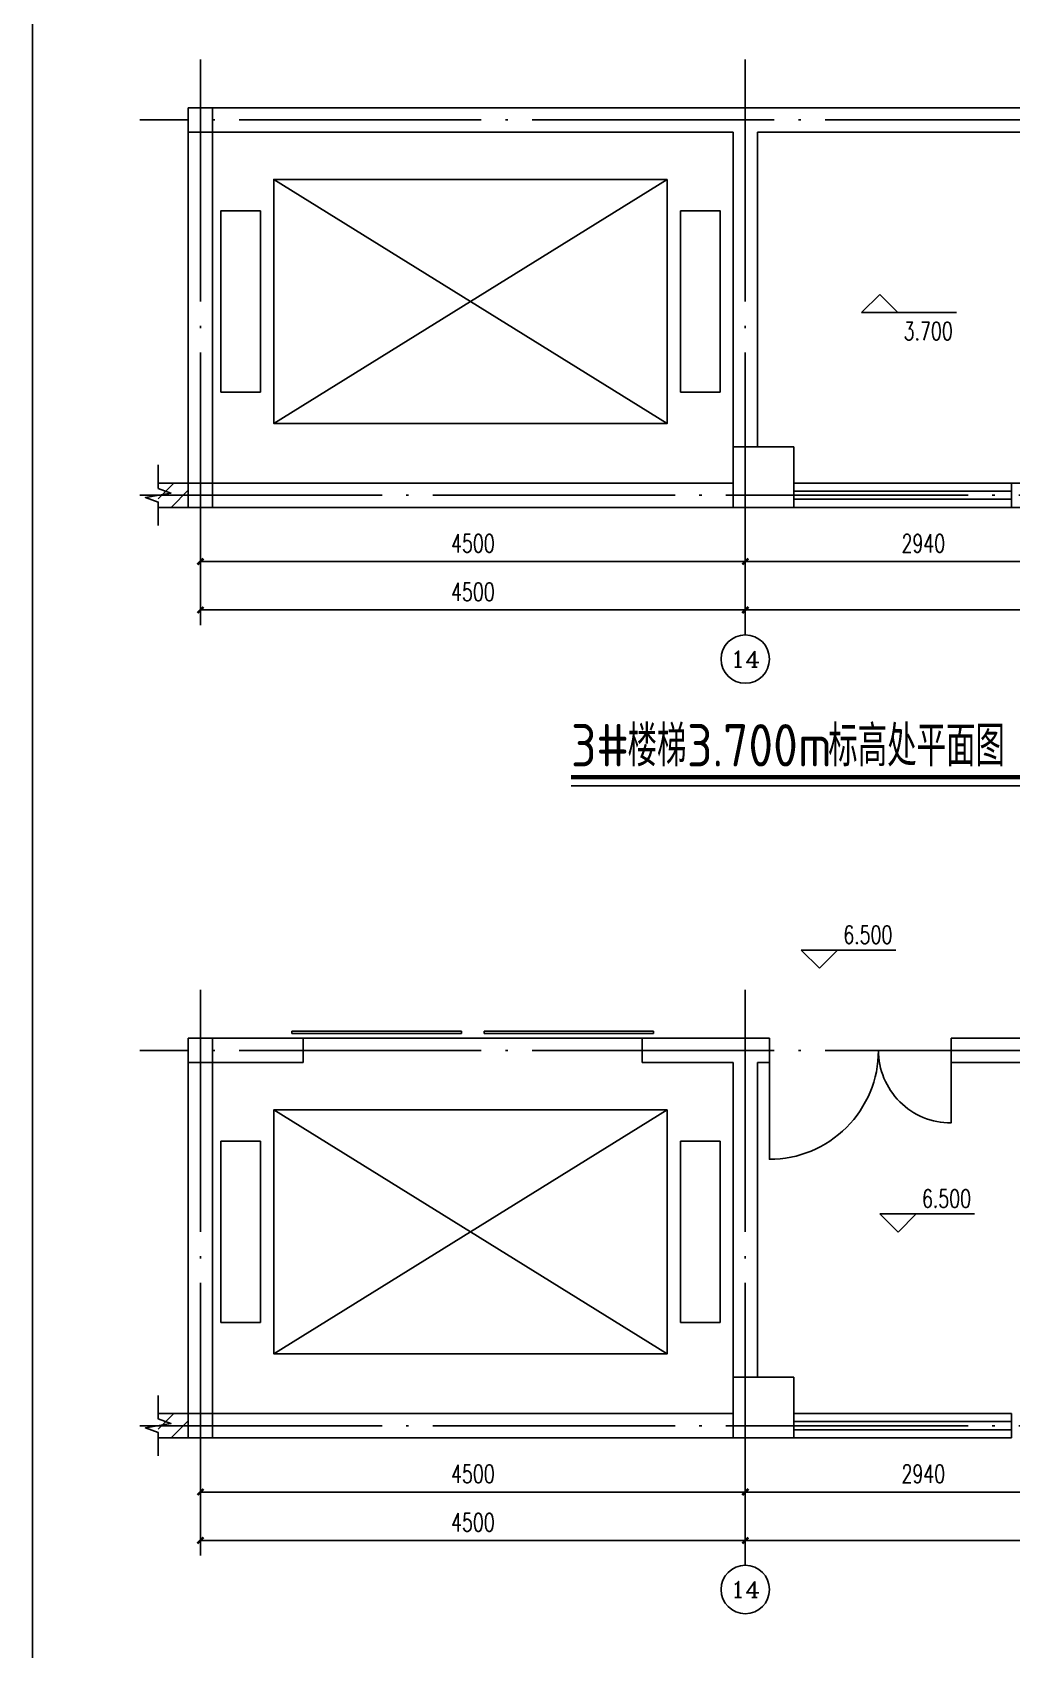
# Model space of a CAD drawing. Extents: x -4747 to 1060961, y -766984 to 396631.
# Drawn here: x 461896 to 469984, y -396970 to -383612 of the extents above; entities that cross this region are included whole.
import ezdxf
from ezdxf.enums import TextEntityAlignment as Align

# ---------------------------------------------------------------- set-up
doc = ezdxf.new("R2010")
doc.units = 0
doc.header["$LTSCALE"] = 1000
doc.header["$MEASUREMENT"] = 0
doc.linetypes.add('DOTE', pattern=[2.42, 2, -0.2, 0.02, -0.2])
doc.layers.get('0').update_dxf_attribs({"linetype": 'CONTINUOUS'})
doc.layers.get('DEFPOINTS').update_dxf_attribs({"linetype": 'CONTINUOUS'})
for name, color, linetype in [('AXIS', 3, 'CONTINUOUS'), ('AXIS_TEXT', 7, 'CONTINUOUS'), ('COLUMN', 9, 'CONTINUOUS'), ('DIM_ELEV', 3, 'CONTINUOUS'), ('DIM_SYMB', 3, 'CONTINUOUS'), ('DOTE', 1, 'DOTE'), ('PUB_DIM', 3, 'CONTINUOUS'), ('PUB_HATCH', 8, 'CONTINUOUS'), ('PUB_TEXT', 7, 'CONTINUOUS'), ('STAIR', 2, 'CONTINUOUS'), ('WALL', 6, 'CONTINUOUS'), ('WINDOW', 4, 'CONTINUOUS'), ('剖面填充', 147, 'CONTINUOUS')]:
    doc.layers.add(name, color=color, linetype=linetype)
doc.styles.add('_TCH_AXIS', font='COMPLEX', dxfattribs={"bigfont": 'GBCBIG'})
doc.styles.add('_TCH_DIM', font='SIMPLEX', dxfattribs={"bigfont": 'GBCBIG'})
doc.styles.add('DIM_FONT', font='SIMPLEX', dxfattribs={"width": 0.7, "bigfont": 'GBCBIG'})
doc.styles.get("Standard").update_dxf_attribs({"font": 'gbenor.shx', "bigfont": 'gbcbig.shx'})
doc.dimstyles.new('DIMN50', dxfattribs={"dimscale": 0.5, "dimtxt": 300, "dimasz": 100, "dimexe": 250, "dimexo": 300, "dimgap": 150, "dimtad": 1, "dimdec": 0, "dimzin": 0, "dimtxsty": 'DIM_FONT', "dimblk": 'ARCHTICK', "dimcen": 0.09, "dimclrt": 7, "dimazin": 3, "dimtfac": 1, "dimtdec": 0, "dimtix": 1, "dimtmove": 0, "dimatfit": 3, "dimtolj": 1, "dimtzin": 0})

# ---------------------------------------------------------------- blocks, each defined once
blk = doc.blocks.new('_ARCHTICK')
at = {"color": 0, "linetype": 'BYBLOCK', "const_width": 0.4}
blk.add_lwpolyline([(-0.5, -0.5), (0.5, 0.5)], dxfattribs=at)
blk = doc.blocks.new('*D461')
at = {"layer": 'DEFPOINTS', "color": 0}
for p in [(463284, -395520), (467784, -395520), (467784, -396068)]:
    blk.add_point(p, dxfattribs=at)
at = {"layer": 'PUB_DIM', "color": 0}
for p, q in [((463284, -395670), (463284, -396193)), ((467784, -395670), (467784, -396193)), ((463284, -396068), (467784, -396068))]:
    blk.add_line(p, q, dxfattribs=at)
at = {"layer": 'PUB_DIM', "color": 0, "xscale": 50, "yscale": 50, "zscale": 50, "rotation": 180}
blk.add_blockref('_ARCHTICK', (463284, -396068), dxfattribs=at)
at = {"layer": 'PUB_DIM', "color": 0, "xscale": 50, "yscale": 50, "zscale": 50}
blk.add_blockref('_ARCHTICK', (467784, -396068), dxfattribs=at)
at = {"layer": 'PUB_DIM', "color": 7, "insert": (465534, -395918), "char_height": 150, "attachment_point": 5, "style": 'DIM_FONT'}
blk.add_mtext('\\A1;4500', dxfattribs=at)
blk = doc.blocks.new('*D462')
at = {"layer": 'DEFPOINTS', "color": 0}
for p in [(467784, -395520), (474784, -395520), (474784, -396068)]:
    blk.add_point(p, dxfattribs=at)
at = {"layer": 'PUB_DIM', "color": 0}
for p, q in [((467784, -395670), (467784, -396193)), ((474784, -395670), (474784, -396193)), ((467784, -396068), (474784, -396068))]:
    blk.add_line(p, q, dxfattribs=at)
at = {"layer": 'PUB_DIM', "color": 0, "xscale": 50, "yscale": 50, "zscale": 50, "rotation": 180}
blk.add_blockref('_ARCHTICK', (467784, -396068), dxfattribs=at)
at = {"layer": 'PUB_DIM', "color": 0, "xscale": 50, "yscale": 50, "zscale": 50}
blk.add_blockref('_ARCHTICK', (474784, -396068), dxfattribs=at)
at = {"layer": 'PUB_DIM', "color": 7, "insert": (471284, -395918), "char_height": 150, "attachment_point": 5, "style": 'DIM_FONT'}
blk.add_mtext('\\A1;7000', dxfattribs=at)
blk = doc.blocks.new('*D463')
at = {"layer": 'DEFPOINTS', "color": 0}
for p in [(463284, -395120), (467784, -395120), (467784, -395668)]:
    blk.add_point(p, dxfattribs=at)
at = {"layer": 'PUB_DIM', "color": 0}
for p, q in [((463284, -395270), (463284, -395793)), ((467784, -395270), (467784, -395793)), ((463284, -395668), (467784, -395668))]:
    blk.add_line(p, q, dxfattribs=at)
at = {"layer": 'PUB_DIM', "color": 0, "xscale": 50, "yscale": 50, "zscale": 50, "rotation": 180}
blk.add_blockref('_ARCHTICK', (463284, -395668), dxfattribs=at)
at = {"layer": 'PUB_DIM', "color": 0, "xscale": 50, "yscale": 50, "zscale": 50}
blk.add_blockref('_ARCHTICK', (467784, -395668), dxfattribs=at)
at = {"layer": 'PUB_DIM', "color": 7, "insert": (465534, -395518), "char_height": 150, "attachment_point": 5, "style": 'DIM_FONT'}
blk.add_mtext('\\A1;4500', dxfattribs=at)
blk = doc.blocks.new('*D464')
at = {"layer": 'DEFPOINTS', "color": 0}
for p in [(467784, -395120), (470724, -395120), (470724, -395668)]:
    blk.add_point(p, dxfattribs=at)
at = {"layer": 'PUB_DIM', "color": 0}
for p, q in [((467784, -395270), (467784, -395793)), ((470724, -395270), (470724, -395793)), ((467784, -395668), (470724, -395668))]:
    blk.add_line(p, q, dxfattribs=at)
at = {"layer": 'PUB_DIM', "color": 0, "xscale": 50, "yscale": 50, "zscale": 50, "rotation": 180}
blk.add_blockref('_ARCHTICK', (467784, -395668), dxfattribs=at)
at = {"layer": 'PUB_DIM', "color": 0, "xscale": 50, "yscale": 50, "zscale": 50}
blk.add_blockref('_ARCHTICK', (470724, -395668), dxfattribs=at)
at = {"layer": 'PUB_DIM', "color": 7, "insert": (469254, -395518), "char_height": 150, "attachment_point": 5, "style": 'DIM_FONT'}
blk.add_mtext('\\A1;2940', dxfattribs=at)
blk = doc.blocks.new('*D478')
at = {"layer": 'DEFPOINTS', "color": 0}
for p in [(463284, -387835), (467784, -387835), (467784, -388383)]:
    blk.add_point(p, dxfattribs=at)
at = {"layer": 'PUB_DIM', "color": 0}
for p, q in [((463284, -387985), (463284, -388508)), ((467784, -387985), (467784, -388508)), ((463284, -388383), (467784, -388383))]:
    blk.add_line(p, q, dxfattribs=at)
at = {"layer": 'PUB_DIM', "color": 0, "xscale": 50, "yscale": 50, "zscale": 50, "rotation": 180}
blk.add_blockref('_ARCHTICK', (463284, -388383), dxfattribs=at)
at = {"layer": 'PUB_DIM', "color": 0, "xscale": 50, "yscale": 50, "zscale": 50}
blk.add_blockref('_ARCHTICK', (467784, -388383), dxfattribs=at)
at = {"layer": 'PUB_DIM', "color": 7, "insert": (465534, -388233), "char_height": 150, "attachment_point": 5, "style": 'DIM_FONT'}
blk.add_mtext('\\A1;4500', dxfattribs=at)
blk = doc.blocks.new('*D479')
at = {"layer": 'DEFPOINTS', "color": 0}
for p in [(467784, -387835), (474784, -387835), (474784, -388383)]:
    blk.add_point(p, dxfattribs=at)
at = {"layer": 'PUB_DIM', "color": 0}
for p, q in [((467784, -387985), (467784, -388508)), ((474784, -387985), (474784, -388508)), ((467784, -388383), (474784, -388383))]:
    blk.add_line(p, q, dxfattribs=at)
at = {"layer": 'PUB_DIM', "color": 0, "xscale": 50, "yscale": 50, "zscale": 50, "rotation": 180}
blk.add_blockref('_ARCHTICK', (467784, -388383), dxfattribs=at)
at = {"layer": 'PUB_DIM', "color": 0, "xscale": 50, "yscale": 50, "zscale": 50}
blk.add_blockref('_ARCHTICK', (474784, -388383), dxfattribs=at)
at = {"layer": 'PUB_DIM', "color": 7, "insert": (471284, -388233), "char_height": 150, "attachment_point": 5, "style": 'DIM_FONT'}
blk.add_mtext('\\A1;7000', dxfattribs=at)
blk = doc.blocks.new('*D480')
at = {"layer": 'DEFPOINTS', "color": 0}
for p in [(463284, -387435), (467784, -387435), (467784, -387983)]:
    blk.add_point(p, dxfattribs=at)
at = {"layer": 'PUB_DIM', "color": 0}
for p, q in [((463284, -387585), (463284, -388108)), ((467784, -387585), (467784, -388108)), ((463284, -387983), (467784, -387983))]:
    blk.add_line(p, q, dxfattribs=at)
at = {"layer": 'PUB_DIM', "color": 0, "xscale": 50, "yscale": 50, "zscale": 50, "rotation": 180}
blk.add_blockref('_ARCHTICK', (463284, -387983), dxfattribs=at)
at = {"layer": 'PUB_DIM', "color": 0, "xscale": 50, "yscale": 50, "zscale": 50}
blk.add_blockref('_ARCHTICK', (467784, -387983), dxfattribs=at)
at = {"layer": 'PUB_DIM', "color": 7, "insert": (465534, -387833), "char_height": 150, "attachment_point": 5, "style": 'DIM_FONT'}
blk.add_mtext('\\A1;4500', dxfattribs=at)
blk = doc.blocks.new('*D481')
at = {"layer": 'DEFPOINTS', "color": 0}
for p in [(467784, -387435), (470724, -387435), (470724, -387983)]:
    blk.add_point(p, dxfattribs=at)
at = {"layer": 'PUB_DIM', "color": 0}
for p, q in [((467784, -387585), (467784, -388108)), ((470724, -387585), (470724, -388108)), ((467784, -387983), (470724, -387983))]:
    blk.add_line(p, q, dxfattribs=at)
at = {"layer": 'PUB_DIM', "color": 0, "xscale": 50, "yscale": 50, "zscale": 50, "rotation": 180}
blk.add_blockref('_ARCHTICK', (467784, -387983), dxfattribs=at)
at = {"layer": 'PUB_DIM', "color": 0, "xscale": 50, "yscale": 50, "zscale": 50}
blk.add_blockref('_ARCHTICK', (470724, -387983), dxfattribs=at)
at = {"layer": 'PUB_DIM', "color": 7, "insert": (469254, -387833), "char_height": 150, "attachment_point": 5, "style": 'DIM_FONT'}
blk.add_mtext('\\A1;2940', dxfattribs=at)
blk = doc.blocks.new('$WINLIB2D$00000001')
at = {"color": 0}
for points in [[(-0.5, 0.5), (-0.5, -0.5)], [(-0.5, 0.5), (0.5, 0.5)], [(0.5, -0.5), (0.5, 0.5)], [(0.5, 0.1667), (-0.5, 0.1667)], [(0.5, -0.1667), (-0.5, -0.1667)], [(-0.5, -0.5), (0.5, -0.5)]]:
    blk.add_lwpolyline(points, dxfattribs=at)
blk = doc.blocks.new('$DORLIB2D$00000127')
at = {"color": 0, "linetype": 'CONTINUOUS'}
for p, q in [((-0.0333, 0.7949, -93.75), (-0.5333, 0.7949, -93.75)), ((-0.5333, 0.7949, -93.75), (-0.5333, 0.6904, -93.75)), ((-0.0333, 0.7949, -93.75), (-0.0333, 0.6904, -93.75)), ((0.0333, 0.7949, -93.75), (0.0333, 0.6904, -93.75)), ((0.5333, 0.7949, -93.75), (0.0333, 0.7949, -93.75)), ((0.5333, 0.7949, -93.75), (0.5333, 0.6904, -93.75)), ((-0.0333, 0.6904, -93.75), (-0.5333, 0.6904, -93.75)), ((0.5333, 0.6904, -93.75), (0.0333, 0.6904, -93.75)), ((0.5, 0.5, -93.75), (-0.5, 0.5, -93.75))]:
    blk.add_line(p, q, dxfattribs=at)

msp = doc.modelspace()

# ---------------------------------------------------------------- linework, layer by layer
at = {"layer": 'AXIS'}
for p, q in [((467783.6, -387435.4), (467783.6, -388588.5)), ((467783.6, -395120), (467783.6, -396273.1))]:
    msp.add_line(p, q, dxfattribs=at)
for centre in [(467783.6, -388788.5), (467783.6, -396473.1)]:
    msp.add_circle(centre, 200, dxfattribs=at)
at = {"layer": 'COLUMN'}
for p, q in [((463183.6, -384235.4), (463183.6, -384435.4)), ((463383.6, -384235.4), (463183.6, -384235.4)), ((463383.6, -384435.4), (463383.6, -384235.4)), ((463183.6, -384435.4), (463383.6, -384435.4)), ((467683.6, -387035.4), (467683.6, -387535.4)), ((468183.6, -387035.4), (467683.6, -387035.4)), ((468183.6, -387535.4), (468183.6, -387035.4)), ((463183.6, -387335.4), (463183.6, -387535.4)), ((463383.6, -387335.4), (463183.6, -387335.4)), ((463383.6, -387535.4), (463383.6, -387335.4)), ((463183.6, -387535.4), (463383.6, -387535.4)), ((467683.6, -387535.4), (468183.6, -387535.4)), ((463183.6, -391920), (463183.6, -392120)), ((463383.6, -391920), (463183.6, -391920)), ((463383.6, -392120), (463383.6, -391920)), ((463183.6, -392120), (463383.6, -392120)), ((467683.6, -394720), (467683.6, -395220)), ((468183.6, -394720), (467683.6, -394720)), ((468183.6, -395220), (468183.6, -394720)), ((463183.6, -395020), (463183.6, -395220)), ((463383.6, -395020), (463183.6, -395020)), ((463383.6, -395220), (463383.6, -395020)), ((463183.6, -395220), (463383.6, -395220)), ((467683.6, -395220), (468183.6, -395220))]:
    msp.add_line(p, q, dxfattribs=at)
at = {"layer": 'DIM_ELEV'}
for p, q in [((468894.5, -385776.1), (468744.5, -385926.1)), ((468894.5, -385776.1), (469044.5, -385926.1)), ((468744.5, -385926.1), (469527, -385926.1)), ((468395.7, -391342.5), (468245.7, -391192.5)), ((468245.7, -391192.5), (469028.2, -391192.5)), ((468395.7, -391342.5), (468545.7, -391192.5)), ((469045.5, -393521), (468895.5, -393371)), ((468895.5, -393371), (469678, -393371)), ((469045.5, -393521), (469195.5, -393371))]:
    msp.add_line(p, q, dxfattribs=at)
at = {"layer": 'DIM_SYMB'}
for points in [[(462935.1, -387185.4), (462935.1, -387379.2), (463040.1, -387417.4), (462830.1, -387454.4), (462935.1, -387491.7), (462935.1, -387685.4)], [(466344.8, -389834), (470536.8, -389834)], [(462935.1, -394870), (462935.1, -395063.8), (463040.1, -395102), (462830.1, -395139), (462935.1, -395176.3), (462935.1, -395370)]]:
    msp.add_lwpolyline(points, dxfattribs=at)
at = {"layer": 'DIM_SYMB', "const_width": 35}
msp.add_lwpolyline([(466344.8, -389764), (470536.8, -389764)], dxfattribs=at)
at = {"layer": 'DOTE'}
for p, q in [((463283.6, -383835.4), (463283.6, -387935.4)), ((467783.6, -383835.4), (467783.6, -387935.4)), ((475283.6, -384335.4), (462783.6, -384335.4)), ((462783.6, -387435.4), (475283.6, -387435.4)), ((463283.6, -391520), (463283.6, -395620)), ((467783.6, -391520), (467783.6, -395620)), ((475283.6, -392020), (462783.6, -392020)), ((462783.6, -395120), (475283.6, -395120))]:
    msp.add_line(p, q, dxfattribs=at)
at = {"layer": 'PUB_HATCH'}
for p, q in [((463064.2, -387335.4), (462935.1, -387464.4)), ((463185.1, -387391.2), (463040.9, -387535.4)), ((463064.2, -395020), (462935.1, -395149.1)), ((463185.1, -395075.8), (463040.9, -395220))]:
    msp.add_line(p, q, dxfattribs=at)
at = {"layer": 'STAIR'}
for points in [[(467138.9, -384826.9), (463889.4, -384826.9), (463889.4, -386841.8), (467138.9, -386841.8)], [(463779.2, -385085.8), (463779.2, -386582.9), (463452.8, -386582.9), (463452.8, -385085.8)], [(467249.1, -385085.8), (467249.1, -386582.9), (467575.5, -386582.9), (467575.5, -385085.8)], [(467138.9, -392511.6), (463889.4, -392511.6), (463889.4, -394526.4), (467138.9, -394526.4)], [(463779.2, -392770.4), (463779.2, -394267.6), (463452.8, -394267.6), (463452.8, -392770.4)], [(467249.1, -392770.4), (467249.1, -394267.6), (467575.5, -394267.6), (467575.5, -392770.4)]]:
    msp.add_lwpolyline(points, close=True, dxfattribs=at)
for points in [[(463889.4, -384826.9), (467138.9, -386841.8)], [(467138.9, -384826.9), (463889.4, -386841.8)], [(463889.4, -392511.6), (467138.9, -394526.4)], [(467138.9, -392511.6), (463889.4, -394526.4)]]:
    msp.add_lwpolyline(points, dxfattribs=at)
at = {"layer": 'WALL'}
for p, q in [((463383.6, -384235.4), (467783.6, -384235.4)), ((467783.6, -384235.4), (474883.6, -384235.4)), ((463183.6, -387335.4), (463183.6, -384435.4)), ((463383.6, -387335.4), (463383.6, -384435.4)), ((463383.6, -384435.4), (467683.6, -384435.4)), ((467683.6, -384435.4), (467683.6, -387035.4)), ((467883.6, -384435.4), (474683.6, -384435.4)), ((467883.6, -384435.4), (467883.6, -387035.4)), ((462935.1, -387335.4), (463185.1, -387335.4)), ((467683.6, -387335.4), (463383.6, -387335.4)), ((474533.6, -387335.4), (469983.6, -387335.4)), ((469983.6, -387335.4), (469983.6, -387535.4)), ((462935.1, -387535.4), (463185.1, -387535.4)), ((467683.6, -387535.4), (463383.6, -387535.4)), ((469983.6, -387535.4), (474533.6, -387535.4)), ((464132.8, -391920), (463383.6, -391920)), ((464132.8, -392120), (464132.8, -391920)), ((467783.6, -391920), (466932.8, -391920)), ((466932.8, -391920), (466932.8, -392120)), ((467983.6, -391920), (467783.6, -391920)), ((467983.6, -392120), (467983.6, -391920)), ((474883.6, -391920), (469483.6, -391920)), ((469483.6, -391920), (469483.6, -392120)), ((463183.6, -395020), (463183.6, -392120)), ((463383.6, -395020), (463383.6, -392120)), ((463383.6, -392120), (464132.8, -392120)), ((466932.8, -392120), (467683.6, -392120)), ((467683.6, -392120), (467683.6, -394720)), ((467883.6, -392120), (467983.6, -392120)), ((467883.6, -392120), (467883.6, -394720)), ((469483.6, -392120), (474683.6, -392120)), ((462935.1, -395020), (463185.1, -395020)), ((467683.6, -395020), (463383.6, -395020)), ((462935.1, -395220), (463185.1, -395220)), ((467683.6, -395220), (463383.6, -395220))]:
    msp.add_line(p, q, dxfattribs=at)
at = {"layer": 'WINDOW', "extrusion": (0, 0, -1)}
msp.add_lwpolyline([(-469483.6, -392020), (-469483.6, -392620, 0.4142136), (-468883.6, -392020, 0.4142136), (-467983.6, -392920), (-467983.6, -392020)], format="xyb", dxfattribs=at)
at = {"layer": '剖面填充'}
msp.add_lwpolyline([(461895.7, -375364.3), (461895.7, -406766.7)], dxfattribs=at)

# ---------------------------------------------------------------- block references
at = {"layer": 'WINDOW', "xscale": -1800, "yscale": -200, "zscale": -1800, "rotation": 180}
for p in [(469083.6, -387435.4), (469083.6, -395120)]:
    msp.add_blockref('$WINLIB2D$00000001', p, dxfattribs=at)
at = {"layer": 'WINDOW', "xscale": -2800, "yscale": 200, "zscale": -2800}
msp.add_blockref('$DORLIB2D$00000127', (465532.8, -392020), dxfattribs=at)

# ---------------------------------------------------------------- texts
at = {"layer": 'AXIS_TEXT', "style": '_TCH_AXIS', "width": 1.223531}
for p, p2 in [((467660.6, -388855.3), (467906.7, -388855.3)), ((467660.6, -396539.9), (467906.7, -396539.9))]:
    msp.add_text('14', height=133.66, dxfattribs=at).set_placement(p, p2, align=Align.FIT)
at = {"layer": 'PUB_TEXT', "style": '_TCH_DIM', "width": 0.705882}
for s, p in [('3.700', (469092, -386153.6)), ('6.500', (468593.2, -391140)), ('6.500', (469243, -393318.5))]:
    msp.add_text(s, height=148.75, dxfattribs=at).set_placement(p)
at = {"layer": 'PUB_TEXT'}
for s, height, p in [('3#', 350, (466344.8, -389675.4)), ('楼梯', 337.59, (466811.5, -389675.4)), ('3.700m', 350, (467302.9, -389675.4)), ('标高处平面图', 337.59, (468469.6, -389675.4))]:
    msp.add_text(s, height=height, dxfattribs=at).set_placement(p)

# ---------------------------------------------------------------- dimensions: what is measured, and where the dimension line sits
at = {"layer": 'PUB_DIM'}
for p1, p2, picture, middle in [((463283.6, -387435.4), (467783.6, -387435.4), '*D480', (465533.6, -387833.5)), ((467783.6, -387435.4), (470723.6, -387435.4), '*D481', (469253.6, -387833.5)), ((463283.6, -387835.4), (467783.6, -387835.4), '*D478', (465533.6, -388233.5)), ((467783.6, -387835.4), (474783.6, -387835.4), '*D479', (471283.6, -388233.5)), ((463283.6, -395120), (467783.6, -395120), '*D463', (465533.6, -395518.1)), ((467783.6, -395120), (470723.6, -395120), '*D464', (469253.6, -395518.1)), ((463283.6, -395520), (467783.6, -395520), '*D461', (465533.6, -395918.1)), ((467783.6, -395520), (474783.6, -395520), '*D462', (471283.6, -395918.1))]:
    dim = msp.add_aligned_dim(p1=p1, p2=p2, distance=-548.1, dimstyle='DIMN50', dxfattribs=at)
    dim.commit()
    dim.dimension.update_dxf_attribs({"geometry": picture, "text_midpoint": middle})

doc.saveas('drawing.dxf')
